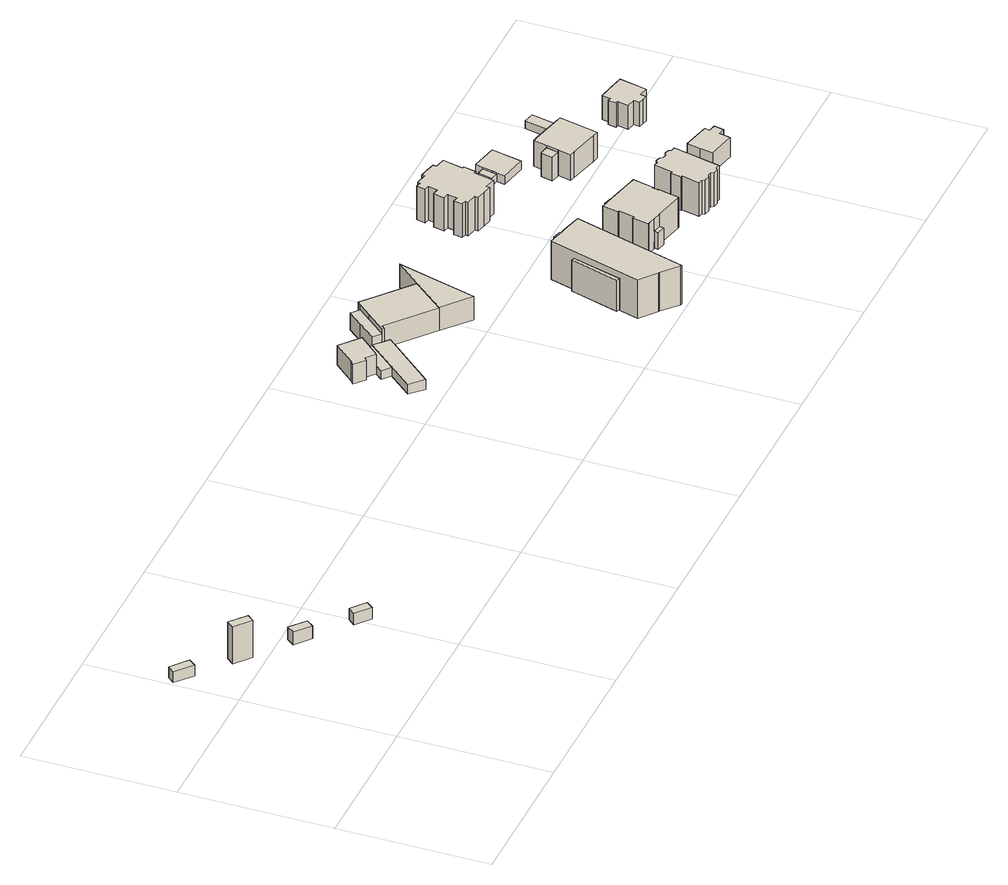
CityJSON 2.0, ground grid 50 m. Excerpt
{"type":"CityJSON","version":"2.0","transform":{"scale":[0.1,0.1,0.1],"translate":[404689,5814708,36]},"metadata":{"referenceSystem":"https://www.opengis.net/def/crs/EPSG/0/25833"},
"CityObjects":{
"building1":{"type":"Building","attributes":{"Gemeindeschluessel":"11000009","BezugspunktDach":"2200","function":"31001_2000","measuredHeight":5,"storeysAboveGround":1},"address":[{"country":"Germany","locality":"Berlin","thoroughfareNumber":"2 (1)","thoroughfareName":"Waldpromenade"}],"geometry":[{"type":"Solid","lod":"1","boundaries":[[[[0,1,2,3,4]],[[5,6,7,8,9]],[[5,9,4,3]],[[6,5,3,2]],[[7,6,2,1]],[[8,7,1,0]],[[9,8,0,4]]]]}]},
"building2":{"type":"Building","attributes":{"Gemeindeschluessel":"11000009","BezugspunktDach":"2200","function":"31001_2000","measuredHeight":14.5,"storeysAboveGround":1},"address":[{"country":"Germany","locality":"Berlin","thoroughfareNumber":"2 (2)","thoroughfareName":"Waldpromenade"}],"geometry":[{"type":"Solid","lod":"1","boundaries":[[[[10,11,12,13]],[[14,15,16,17]],[[14,17,13,12]],[[15,14,12,11]],[[16,15,11,10]],[[17,16,10,13]]]]}]},
"building3":{"type":"Building","attributes":{"Gemeindeschluessel":"11000009","BezugspunktDach":"2200","function":"31001_2000","measuredHeight":4.63,"storeysAboveGround":1},"address":[{"country":"Germany","locality":"Berlin","thoroughfareNumber":"1 (4)","thoroughfareName":"Waldpromenade"}],"geometry":[{"type":"Solid","lod":"1","boundaries":[[[[18,19,20,21]],[[22,23,24,25]],[[22,25,21,20]],[[23,22,20,19]],[[24,23,19,18]],[[25,24,18,21]]]]}]},
"building4":{"type":"Building","attributes":{"Gemeindeschluessel":"11000009","BezugspunktDach":"2200","function":"31001_2000","measuredHeight":4.48,"storeysAboveGround":1},"address":[{"country":"Germany","locality":"Berlin","thoroughfareNumber":"1 (5)","thoroughfareName":"Waldpromenade"}],"geometry":[{"type":"Solid","lod":"1","boundaries":[[[[26,27,28,29]],[[30,31,32,33]],[[30,33,29,28]],[[31,30,28,27]],[[32,31,27,26]],[[33,32,26,29]]]]}]},
"building5":{"type":"Building","attributes":{"Gemeindeschluessel":"11000010","BezugspunktDach":"2200","function":"31001_1010","measuredHeight":8.86,"storeysAboveGround":2},"address":[{"country":"Germany","locality":"Berlin","thoroughfareNumber":"1","thoroughfareName":"Kohlisstraße"}],"geometry":[{"type":"Solid","lod":"1","boundaries":[[[[34,35,36,37,38,39,40]],[[41,42,43,44,45,46,47]],[[41,47,40,39]],[[42,41,39,38]],[[43,42,38,37]],[[44,43,37,36]],[[45,44,36,35]],[[46,45,35,34]],[[47,46,34,40]]]]}]},
"building6":{"type":"Building","attributes":{"Gemeindeschluessel":"11000010","BezugspunktDach":"2200","function":"31001_2000","measuredHeight":3.5,"storeysAboveGround":1},"address":[{"country":"Germany","locality":"Berlin","thoroughfareNumber":"1 (1)","thoroughfareName":"Hultschiner Damm"}],"geometry":[{"type":"Solid","lod":"1","boundaries":[[[[48,49,50,51,52]],[[53,54,55,56,57]],[[53,57,52,51]],[[54,53,51,50]],[[55,54,50,49]],[[56,55,49,48]],[[57,56,48,52]]]]}]},
"building7":{"type":"Building","attributes":{"Gemeindeschluessel":"11000010","BezugspunktDach":"2200","function":"31001_2000","measuredHeight":3.21,"storeysAboveGround":1},"address":[{"country":"Germany","locality":"Berlin","thoroughfareNumber":"1 (1)","thoroughfareName":"Kohlisstraße"}],"geometry":[{"type":"Solid","lod":"1","boundaries":[[[[58,59,60,61,62]],[[63,43,64,65,66]],[[63,66,62,61]],[[43,63,61,60]],[[64,43,60,59]],[[65,64,59,58]],[[66,65,58,62]]]]}]},
"building8":{"type":"Building","attributes":{"Gemeindeschluessel":"11000010","function":"31001_2081"},"address":[{"country":"Germany","locality":"Berlin","thoroughfareNumber":"1","thoroughfareName":"Hultschiner Damm"}],"children":["building8-1","building8-2","building8-3"]},
"building8-1":{"type":"BuildingPart","attributes":{"BezugspunktDach":"2200","measuredHeight":10.7,"storeysAboveGround":1},"parents":["building8"],"geometry":[{"type":"MultiSurface","lod":"1","boundaries":[[[67,68,69,70,71,72,73,74,75,76]],[[77,78,79,80,81,82,83,84,85,86]],[[87,88,89,88,90,76,75]],[[78,91,87,92,75,74]],[[79,78,74,73]],[[80,79,73,72]],[[81,80,72,71]],[[84,83,69,68]],[[85,84,68,67]],[[86,85,67,76]],[[77,89,88,87]],[[86,90,88,89]],[[77,92,87,91,78]],[[82,81,71,70]],[[82,70,69,83]]]}]},
"building8-2":{"type":"BuildingPart","attributes":{"BezugspunktDach":"2200","measuredHeight":9,"storeysAboveGround":1},"parents":["building8"],"geometry":[{"type":"MultiSurface","lod":"1","boundaries":[[[90,88,91,93,94,95]],[[96,97,78,89,86,64]],[[96,64,95,94]],[[97,96,94,93]],[[78,97,93,91]],[[64,86,90,95]],[[89,98,77,87,88]],[[78,91,87,77,99]],[[86,89,88,90]]]}]},
"building8-3":{"type":"BuildingPart","attributes":{"BezugspunktDach":"2200","measuredHeight":8.55,"storeysAboveGround":1},"parents":["building8"],"geometry":[{"type":"MultiSurface","lod":"1","boundaries":[[[100,101,102,103]],[[81,104,105,83]],[[81,83,82,81,71,70,69,103,102]],[[104,81,102,101]],[[105,104,101,100]],[[83,105,100,103]],[[71,81,82,70]],[[69,70,82,83]]]}]},
"building9":{"type":"Building","attributes":{"Gemeindeschluessel":"11000010","function":"31001_1010"},"address":[{"country":"Germany","locality":"Berlin","thoroughfareNumber":"2, 4","thoroughfareName":"Hultschiner Damm"},{"country":"Germany","locality":"Berlin","thoroughfareNumber":"7B, 7C","thoroughfareName":"Willestraße"}],"children":["building9-1","building9-2","building9-3"]},
"building9-1":{"type":"BuildingPart","attributes":{"BezugspunktDach":"2200","measuredHeight":16.88,"storeysAboveGround":4},"parents":["building9"],"geometry":[{"type":"MultiSurface","lod":"1","boundaries":[[[106,107,108,109,110,111,112,113,114,115]],[[116,117,118,119,120,121,122,123,124,125]],[[116,125,115,114],[126,127,128,129,130,131]],[[132,133,134,135,117,116,114,113]],[[136,137,132,135,136,118,117,113,112]],[[119,118,112,111]],[[120,119,111,110]],[[121,120,110,109]],[[122,121,109,108]],[[123,122,108,107]],[[124,123,107,106]],[[125,124,106,115]],[[127,126,131,128]],[[131,130,129,128]],[[135,134,133,132]],[[135,132,137,136]]]}]},
"building9-2":{"type":"BuildingPart","attributes":{"BezugspunktDach":"2200","measuredHeight":12.24,"storeysAboveGround":4},"parents":["building9"],"geometry":[{"type":"Solid","lod":"1","boundaries":[[[[129,128,127,138,139]],[[140,126,131,130,141]],[[140,141,139,138]],[[126,140,138,127]],[[141,130,129,139]],[[131,126,127,128]],[[130,131,128,129]]]]}]},
"building9-3":{"type":"BuildingPart","attributes":{"BezugspunktDach":"2200","measuredHeight":13.1,"storeysAboveGround":4},"parents":["building9"],"geometry":[{"type":"MultiSurface","lod":"1","boundaries":[[[137,142,143,133]],[[144,145,136,134]],[[144,134,133,143]],[[145,144,143,142]],[[136,145,142,137]],[[134,135,132,133]],[[136,137,132,135]]]}]},
"building10":{"type":"Building","attributes":{"Gemeindeschluessel":"11000010","function":"31001_1010"},"address":[{"country":"Germany","locality":"Berlin","thoroughfareNumber":"7A","thoroughfareName":"Willestraße"}],"children":["building10-1","building10-2","building10-3","building10-4","building10-5"]},
"building10-1":{"type":"BuildingPart","attributes":{"BezugspunktDach":"2200","measuredHeight":14.42,"storeysAboveGround":3},"parents":["building10"],"geometry":[{"type":"MultiSurface","lod":"1","boundaries":[[[146,147,148,149,150,151,152,153,154,155,156,157,158,159,160,161,162,163,164,165,166,167,168,169]],[[170,171,172,173,174,175,176,177,178,179,180,181,182,183,184,185,186,187,188,189,190,191,192,193]],[[170,193,169,168]],[[171,170,168,167]],[[172,171,167,166]],[[173,172,166,165]],[[174,173,165,164]],[[175,174,164,163]],[[176,175,163,162]],[[194,195,196,162,161]],[[178,177,161,160]],[[197,198,178,179,197,179,178,160,159]],[[180,179,159,158]],[[181,180,158,157]],[[182,181,157,156]],[[183,182,156,155]],[[184,183,155,154]],[[185,184,154,153]],[[186,185,153,152]],[[199,200,152,151]],[[187,186,201,202]],[[188,187,151,150]],[[189,188,150,149]],[[203,204,190,189,149,148]],[[205,203,148,147]],[[191,190,206,204,207,208]],[[192,191,147,146]],[[193,192,146,169]],[[177,176,209,196,195,194]],[[179,178,198,197]],[[202,201,200,199]],[[206,204,203]],[[208,207,205]]]}]},
"building10-2":{"type":"BuildingPart","attributes":{"BezugspunktDach":"2200","measuredHeight":6.47,"storeysAboveGround":3},"parents":["building10"],"geometry":[{"type":"Solid","lod":"1","boundaries":[[[[210,211,200,199]],[[201,212,213,202]],[[212,201,200,211]],[[213,212,211,210]],[[202,213,210,199]],[[202,199,200,201]]]]}]},
"building10-3":{"type":"BuildingPart","attributes":{"BezugspunktDach":"2200","measuredHeight":3,"storeysAboveGround":3},"parents":["building10"],"geometry":[{"type":"MultiSurface","lod":"1","boundaries":[[[197,214,215,198]],[[216,217,179,178]],[[216,178,198,215]],[[217,216,215,214]],[[179,217,214,197]],[[179,218,197,198,178]]]}]},
"building10-4":{"type":"BuildingPart","attributes":{"BezugspunktDach":"2200","measuredHeight":9.44,"storeysAboveGround":3},"parents":["building10"],"geometry":[{"type":"Solid","lod":"1","boundaries":[[[[195,219,220,196]],[[221,222,177,176]],[[221,176,196,220]],[[222,221,220,219]],[[177,222,219,195]],[[177,195,177,176]],[[176,177,195,196]]]]}]},
"building10-5":{"type":"BuildingPart","attributes":{"BezugspunktDach":"2200","measuredHeight":5.99,"storeysAboveGround":3},"parents":["building10"],"geometry":[{"type":"Solid","lod":"1","boundaries":[[[[223,203,205,224]],[[207,204,225,226]],[[207,226,224,205]],[[225,204,203,223]],[[226,225,223,224]],[[204,207,205,203]]]]}]},
"building11":{"type":"Building","attributes":{"Gemeindeschluessel":"11000010","BezugspunktDach":"2200","function":"31001_1010","measuredHeight":15.22,"storeysAboveGround":4},"address":[{"country":"Germany","locality":"Berlin","thoroughfareNumber":"1","thoroughfareName":"Willestraße"}],"geometry":[{"type":"Solid","lod":"1","boundaries":[[[[227,228,229,230,231,232,233,234,235,236,237,238,239,240,241,242,243,244,245,246,247,248,249,250,251,252,253,254,255,256]],[[257,258,259,260,261,262,263,264,265,266,267,268,269,270,271,272,273,274,275,276,277,278,279,280,281,282,283,284,285,286]],[[257,286,256,255]],[[258,257,255,254]],[[259,258,254,253]],[[260,259,253,252]],[[261,260,252,251]],[[262,261,251,250]],[[263,262,250,249]],[[264,263,249,248]],[[265,264,248,247]],[[266,265,247,246]],[[267,266,246,245]],[[268,267,245,244]],[[269,268,244,243]],[[270,269,243,242]],[[271,270,242,241]],[[272,271,241,240]],[[273,272,240,239]],[[274,273,239,238]],[[275,274,238,237]],[[276,275,237,236]],[[277,276,236,235]],[[278,277,235,234]],[[279,278,234,233]],[[280,279,233,232]],[[281,280,232,231]],[[282,281,231,230]],[[283,282,230,229]],[[284,283,229,228]],[[285,284,228,227]],[[286,285,227,256]]]]}]},
"building12":{"type":"Building","attributes":{"Gemeindeschluessel":"11000010","BezugspunktDach":"2200","function":"31001_1010","measuredHeight":13.69,"storeysAboveGround":3},"address":[{"country":"Germany","locality":"Berlin","thoroughfareNumber":"6A","thoroughfareName":"Willestraße"}],"geometry":[{"type":"Solid","lod":"1","boundaries":[[[[287,288,289,290,291,292,293,294,295,296,297,298,299,300,301,302,303,304,305,306,307,308,309,310]],[[311,312,313,314,315,316,317,318,319,320,321,322,323,324,325,326,327,328,329,330,331,332,333,334]],[[311,334,310,309]],[[312,311,309,308]],[[313,312,308,307]],[[314,313,307,306]],[[315,314,306,305]],[[316,315,305,304]],[[317,316,304,303]],[[318,317,303,302]],[[319,318,302,301]],[[320,319,301,300]],[[321,320,300,299]],[[322,321,299,298]],[[323,322,298,297]],[[324,323,297,296]],[[325,324,296,295]],[[326,325,295,294]],[[327,326,294,293]],[[328,327,293,292]],[[329,328,292,291]],[[330,329,291,290]],[[331,330,290,289]],[[332,331,289,288]],[[333,332,288,287]],[[334,333,287,310]]]]}]},
"building13":{"type":"Building","attributes":{"Gemeindeschluessel":"11000010","function":"31001_1313"},"address":[{"country":"Germany","locality":"Berlin","thoroughfareNumber":"1A","thoroughfareName":"Willestraße"}],"children":["building13-1","building13-2"]},
"building13-1":{"type":"BuildingPart","attributes":{"BezugspunktDach":"2200","measuredHeight":3.65,"storeysAboveGround":1},"parents":["building13"],"geometry":[{"type":"MultiSurface","lod":"1","boundaries":[[[335,336,337,338,339,340,341,342]],[[343,344,345,346,347,348,349,350]],[[343,350,342,341]],[[351,352,341,340]],[[345,353,351,344,340,339]],[[346,345,339,338]],[[347,346,338,337]],[[348,347,337,336]],[[349,348,336,335]],[[350,349,335,342]],[[344,343,352,351]],[[344,351,353,345]]]}]},
"building13-2":{"type":"BuildingPart","attributes":{"BezugspunktDach":"2200","measuredHeight":2.68,"storeysAboveGround":1},"parents":["building13"],"geometry":[{"type":"Solid","lod":"1","boundaries":[[[[352,351,353,354,355]],[[356,345,344,343,357]],[[356,357,355,354]],[[345,356,354,353]],[[357,343,352,355]],[[344,345,353,351]],[[343,344,351,352]]]]}]},
"building14":{"type":"Building","attributes":{"Gemeindeschluessel":"11000010","function":"31001_1010"},"address":[{"country":"Germany","locality":"Berlin","thoroughfareNumber":"1B","thoroughfareName":"Willestraße"}],"children":["building14-1","building14-2"]},
"building14-1":{"type":"BuildingPart","attributes":{"BezugspunktDach":"2200","measuredHeight":10.32,"storeysAboveGround":3},"parents":["building14"],"geometry":[{"type":"MultiSurface","lod":"1","boundaries":[[[358,359,360,361,362,363,364,365,366,367,368]],[[369,370,371,372,373,374,375,376,377,378,379]],[[369,379,368,367]],[[370,369,367,366]],[[371,380,381,366,365]],[[372,371,365,364]],[[373,372,364,363]],[[374,373,363,362]],[[375,374,362,361]],[[376,375,361,360]],[[377,376,360,359]],[[378,377,359,358]],[[379,378,358,368]],[[381,380,371,370]]]}]},
"building14-2":{"type":"BuildingPart","attributes":{"BezugspunktDach":"2200","measuredHeight":8.55,"storeysAboveGround":3},"parents":["building14"],"geometry":[{"type":"Solid","lod":"1","boundaries":[[[[381,380,382,383]],[[384,371,370,385]],[[384,385,383,382]],[[371,384,382,380]],[[385,370,381,383]],[[371,380,381,370]]]]}]},
"building15":{"type":"Building","attributes":{"Gemeindeschluessel":"11000010","BezugspunktDach":"2200","function":"31001_1010","measuredHeight":9.04,"storeysAboveGround":2},"address":[{"country":"Germany","locality":"Berlin","thoroughfareNumber":"5","thoroughfareName":"Willestraße"}],"geometry":[{"type":"Solid","lod":"1","boundaries":[[[[386,387,388,389,390,391,392,393,394,395]],[[396,397,398,399,400,401,402,403,404,405]],[[396,405,395,394]],[[397,396,394,393]],[[398,397,393,392]],[[399,398,392,391]],[[400,399,391,390]],[[401,400,390,389]],[[402,401,389,388]],[[403,402,388,387]],[[404,403,387,386]],[[405,404,386,395]]]]}]},
"building16":{"type":"Building","attributes":{"Gemeindeschluessel":"11000010","BezugspunktDach":"2200","function":"31001_2463","measuredHeight":2.82,"storeysAboveGround":1},"address":[{"country":"Germany","locality":"Berlin","thoroughfareNumber":"1B (1)","thoroughfareName":"Willestraße"}],"geometry":[{"type":"Solid","lod":"1","boundaries":[[[[406,407,408,409,410,411]],[[412,413,414,415,416,417]],[[412,417,411,410]],[[413,412,410,409]],[[414,413,409,408]],[[415,414,408,407]],[[416,415,407,406]],[[417,416,406,411]]]]}]},
"building17":{"type":"Building","attributes":{"Gemeindeschluessel":"11000010","BezugspunktDach":"2200","function":"31001_1010","measuredHeight":11.67,"storeysAboveGround":2},"address":[{"country":"Germany","locality":"Berlin","thoroughfareNumber":"2","thoroughfareName":"Willestraße"}],"geometry":[{"type":"Solid","lod":"1","boundaries":[[[[418,419,420,421,422,423,424,425,426,427,428,429,430,431]],[[432,433,434,435,436,437,438,439,440,441,442,443,444,445]],[[432,445,431,430]],[[433,432,430,429]],[[434,433,429,428]],[[435,434,428,427]],[[436,435,427,426]],[[437,436,426,425]],[[438,437,425,424]],[[439,438,424,423]],[[440,439,423,422]],[[441,440,422,421]],[[442,441,421,420]],[[443,442,420,419]],[[444,443,419,418]],[[445,444,418,431]]]]}]}
},
"vertices":[
[56,664,50],[75,688,50],[48,710,50],[20,733,50],[1,710,50],[20,733,11],[48,710,11],[75,688,11],[56,664,11],[1,710,11],
[206,538,145],[225,561,145],[174,605,145],[154,582,145],[174,605,11],[225,561,11],[206,538,11],[154,582,11],
[359,409,57],[378,433,57],[328,475,57],[309,451,57],[328,475,11],[378,433,11],[359,409,11],[309,451,11],
[513,280,55],[532,304,55],[485,342,55],[465,320,55],[485,342,14],[532,304,14],[513,280,14],[465,320,14],
[1626,737,89],[1636,747,89],[1665,721,89],[1728,791,89],[1665,845,89],[1603,777,89],[1593,767,89],[1603,777,18],[1665,845,18],[1728,791,18],[1665,721,18],[1636,747,18],[1626,737,18],[1593,767,18],
[1647,557,52],[1797,728,52],[1781,742,52],[1753,769,52],[1606,598,52],[1753,769,17],[1781,742,17],[1797,728,17],[1647,557,17],[1606,598,17],
[1671,674,50],[1753,769,50],[1728,791,50],[1664,721,50],[1643,697,50],[1664,721,18],[1753,769,18],[1671,674,18],[1643,697,18],
[1781,742,100],[1790,752,100],[1936,628,100],[1982,682,100],[2027,735,100],[1919,826,100],[1877,862,100],[1869,852,100],[1832,809,100],[1778,746,100],[1832,809,18],[1869,852,18],[1877,862,18],[1919,826,18],[2027,735,18],[1982,682,18],[1936,628,18],[1790,752,18],[1781,742,18],[1778,746,18],[1832,809,80],[1828,804,80],[1828,804,18],[1778,746,80],[1869,852,80],[1832,809,70],
[1844,874,80],[1802,826,80],[1753,769,80],[1802,826,18],[1844,874,18],[1831,808,18],[1849,829,18],
[2025,553,103],[2097,817,103],[2027,735,103],[1936,628,103],[2097,817,18],[2025,553,18],
[2264,59,159],[2267,57,159],[2320,12,159],[2324,9,159],[2432,383,159],[2366,399,159],[2355,401,159],[2350,402,159],[2299,414,159],[2209,104,159],[2299,414,18],[2350,402,18],[2355,401,18],[2366,399,18],[2432,383,18],[2324,9,18],[2320,12,18],[2267,57,18],[2264,59,18],[2209,104,18],[2275,332,20],[2275,332,133],[2252,251,133],[2229,170,133],[2229,170,20],[2252,251,20],[2350,402,150],[2327,407,150],[2327,407,19],[2350,402,19],[2355,401,19],[2355,401,150],
[2264,335,133],[2217,174,133],[2264,335,20],[2217,174,20],
[2359,412,150],[2330,419,150],[2330,419,19],[2359,412,19],
[2526,192,130],[2551,187,130],[2580,181,130],[2676,159,130],[2679,159,130],[2683,179,130],[2689,207,130],[2694,228,130],[2691,228,130],[2695,248,130],[2698,247,130],[2713,317,130],[2710,317,130],[2705,318,130],[2682,324,130],[2614,339,130],[2587,345,130],[2561,350,130],[2556,352,130],[2544,299,130],[2550,298,130],[2538,245,130],[2532,247,130],[2520,194,130],[2532,247,20],[2538,245,20],[2550,298,20],[2544,299,20],[2556,352,20],[2561,350,20],[2587,345,20],[2614,339,20],[2682,324,20],[2705,318,20],[2710,317,20],[2713,317,20],[2698,247,20],[2695,248,20],[2691,228,20],[2694,228,20],[2689,207,20],[2683,179,20],[2679,159,20],[2676,159,20],[2580,181,20],[2551,187,20],[2526,192,20],[2520,194,20],[2614,339,90],[2614,339,114],[2587,345,114],[2705,318,50],[2682,324,50],[2683,179,86],[2689,207,86],[2689,207,21],[2683,179,21],[2580,181,85],[2580,181,25],[2551,187,85],[2580,181,73],[2551,187,25],[2551,187,48],[2587,345,71],
[2697,176,86],[2703,203,86],[2703,203,21],[2697,176,21],
[2707,326,50],[2684,332,50],[2684,332,20],[2707,326,20],[2705,318,27],
[2617,353,114],[2590,359,114],[2590,359,20],[2617,353,20],
[2576,166,85],[2548,172,85],[2576,166,25],[2548,172,25],
[2417,734,139],[2415,725,139],[2451,717,139],[2449,706,139],[2478,699,139],[2508,693,139],[2510,704,139],[2546,695,139],[2561,762,139],[2568,761,139],[2577,802,139],[2571,804,139],[2586,871,139],[2550,879,139],[2552,890,139],[2523,897,139],[2494,903,139],[2492,893,139],[2455,901,139],[2453,892,139],[2436,896,139],[2429,867,139],[2446,863,139],[2439,832,139],[2420,836,139],[2411,799,139],[2431,795,139],[2424,763,139],[2406,767,139],[2400,738,139],[2406,767,17],[2424,763,17],[2431,795,17],[2411,799,17],[2420,836,17],[2439,832,17],[2446,863,17],[2429,867,17],[2436,896,17],[2453,892,17],[2455,901,17],[2492,893,17],[2494,903,17],[2523,897,17],[2552,890,17],[2550,879,17],[2586,871,17],[2571,804,17],[2577,802,17],[2568,761,17],[2561,762,17],[2546,695,17],[2510,704,17],[2508,693,17],[2478,699,17],[2449,706,17],[2451,717,17],[2415,725,17],[2417,734,17],[2400,738,17],
[2790,129,125],[2795,120,125],[2812,116,125],[2821,121,125],[2834,119,125],[2839,110,125],[2856,106,125],[2864,112,125],[2878,109,125],[2913,265,125],[2899,268,125],[2894,277,125],[2878,281,125],[2868,275,125],[2856,278,125],[2850,287,125],[2834,291,125],[2825,285,125],[2811,288,125],[2797,227,125],[2792,229,125],[2784,193,125],[2789,192,125],[2776,132,125],[2789,192,2],[2784,193,2],[2792,229,2],[2797,227,2],[2811,288,2],[2825,285,2],[2834,291,2],[2850,287,2],[2856,278,2],[2868,275,2],[2878,281,2],[2894,277,2],[2899,268,2],[2913,265,2],[2878,109,2],[2864,112,2],[2856,106,2],[2839,110,2],[2834,119,2],[2821,121,2],[2812,116,2],[2795,120,2],[2790,129,2],[2776,132,2],
[2784,701,48],[2795,751,48],[2806,802,48],[2719,821,48],[2713,795,48],[2706,761,48],[2702,746,48],[2697,720,48],[2702,746,17],[2706,761,17],[2713,795,17],[2719,821,17],[2806,802,17],[2795,751,17],[2784,701,17],[2697,720,17],[2706,761,43],[2702,746,43],[2713,795,43],
[2687,800,43],[2676,752,43],[2687,800,17],[2676,752,17],
[2804,540,111],[2902,518,111],[2921,514,111],[2949,643,111],[2930,647,111],[2833,669,111],[2814,673,111],[2804,628,111],[2795,588,111],[2796,588,111],[2786,544,111],[2796,588,17],[2795,588,17],[2804,628,17],[2814,673,17],[2833,669,17],[2930,647,17],[2949,643,17],[2921,514,17],[2902,518,17],[2804,540,17],[2786,544,17],[2804,628,103],[2795,588,103],
[2774,634,103],[2765,595,103],[2774,634,17],[2765,595,17],
[3071,150,87],[3079,187,87],[3101,183,87],[3102,188,87],[3108,215,87],[3083,220,87],[3087,237,87],[2998,257,87],[2988,213,87],[2979,170,87],[2988,213,16],[2998,257,16],[3087,237,16],[3083,220,16],[3108,215,16],[3102,188,16],[3101,183,16],[3079,187,16],[3071,150,16],[2979,170,16],
[2991,674,45],[2983,638,45],[2992,636,45],[3018,759,45],[2982,767,45],[2963,680,45],[2982,767,17],[3018,759,17],[2992,636,17],[2983,638,17],[2991,674,17],[2963,680,17],
[3099,518,103],[3092,483,103],[3121,477,103],[3117,456,103],[3135,452,103],[3152,449,103],[3156,468,103],[3187,462,103],[3206,553,103],[3159,563,103],[3111,572,103],[3105,544,103],[3094,546,103],[3089,520,103],[3094,546,15],[3105,544,15],[3111,572,15],[3159,563,15],[3206,553,15],[3187,462,15],[3156,468,15],[3152,449,15],[3135,452,15],[3117,456,15],[3121,477,15],[3092,483,15],[3099,518,15],[3089,520,15]
]}
